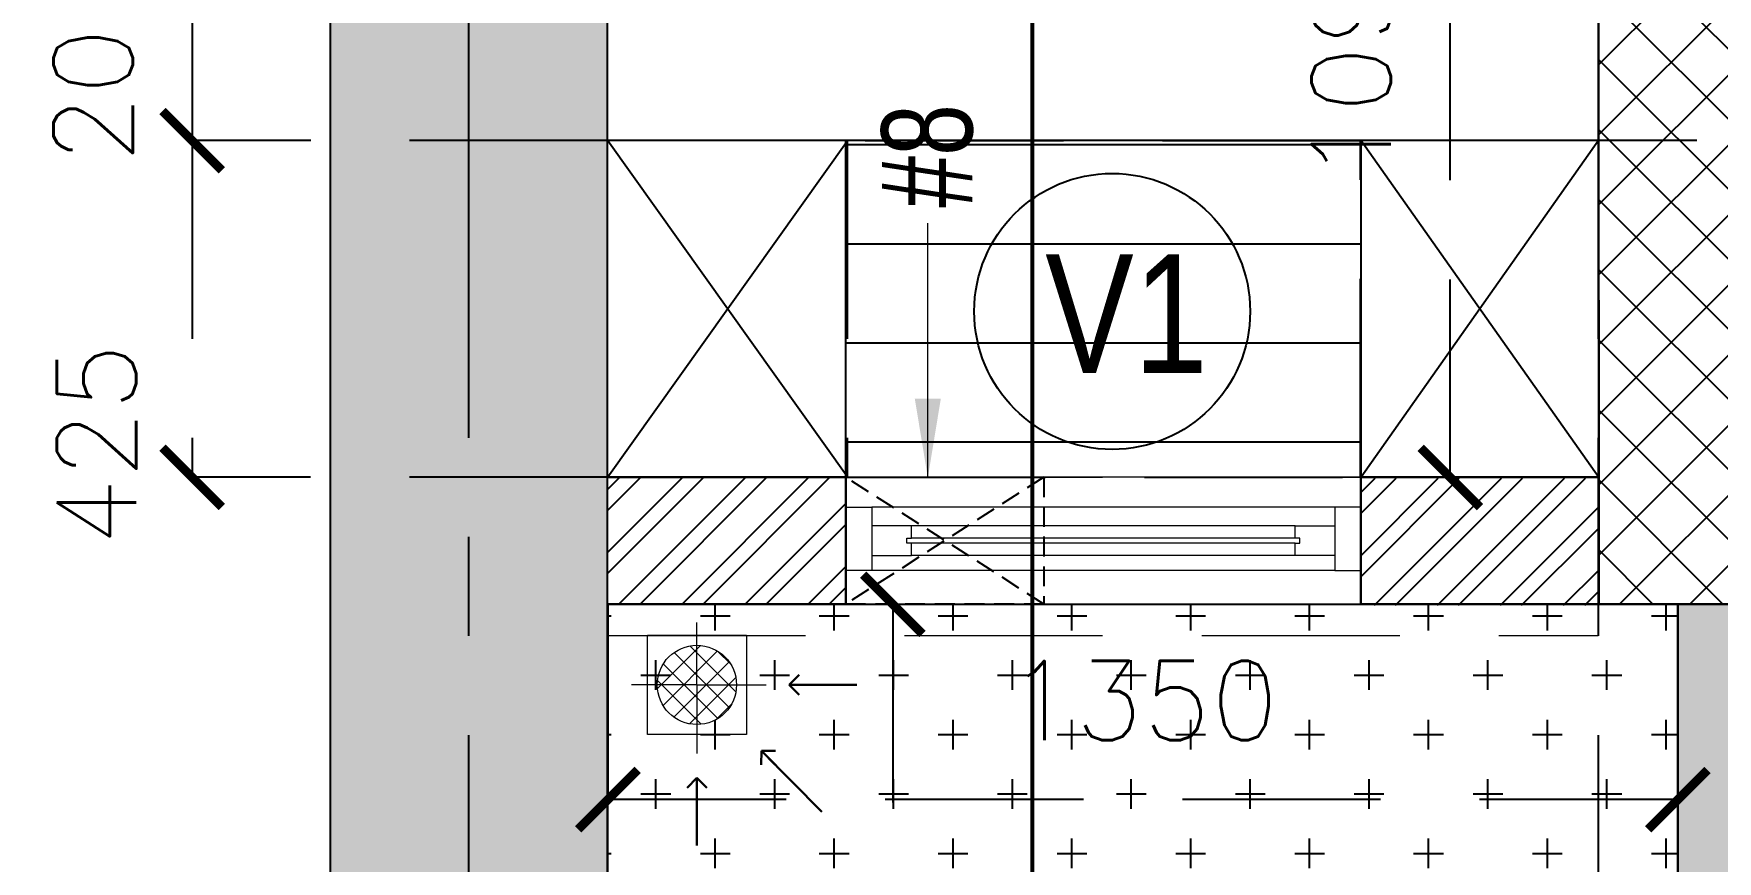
# Model space of a CAD drawing. Header units: millimetres. Extents: x 1167879 to 1231451, y -5731814 to -5645217.
# Drawn here: x 1184458 to 1186583, y -5711023 to -5709979 of the extents above; entities that cross this region are included whole.
import ezdxf
from ezdxf.enums import TextEntityAlignment as Align

# ---------------------------------------------------------------- set-up
doc = ezdxf.new("R2010")
doc.units = ezdxf.units.MM
doc.header["$LTSCALE"] = 1000
doc.header["$MEASUREMENT"] = 0
for name, pattern in [('3BHK-A$0$AUDIT_D_120904163729-0', [0]), ('3BHK-A$0$HIDDEN', [0.375, 0.25, -0.125]), ('AUDIT_D_120904163729-0', [0]), ('T8(T9 IS SIMILAR) - DIMENSION & TEXTING$0$HIDDEN', [0.375, 0.25, -0.125]), ('T8(T9 IS SIMILAR)$0$$0$HIDDEN', [0.375, 0.25, -0.125]), ('T8(T9 IS SIMILAR)$0$HIDDEN', [0.375, 0.25, -0.125]), ('T8_PROFILE SECTIONS$0$HIDDEN', [0.375, 0.25, -0.125]), ('T8_PROFILE SECTIONS$0$PHANTOM2', [1.25, 0.625, -0.125, 0.125, -0.125, 0.125, -0.125]), ('T8_REFUGE COLUMNS$0$CENTER2', [1.125, 0.75, -0.125, 0.125, -0.125])]:
    doc.linetypes.add(name, pattern=pattern)
doc.layers.get('0').update_dxf_attribs({"linetype": 'AUDIT_D_120904163729-0'})
for name, color, linetype in [('3BHK-A$0$A-HATCH -160', 251, '3BHK-A$0$AUDIT_D_120904163729-0'), ('3BHK-A$0$A-TOI SUNK 50MM', 8, 'Continuous'), ('3BHK-A$0$CUT-OUT', 49, 'Continuous'), ('3BHK-A$0$ELE 1', 1, 'Continuous'), ('T8(T9 IS SIMILAR) - DIMENSION & TEXTING$0$A-DIMENSIONS', 2, 'T8(T9 IS SIMILAR) - DIMENSION & TEXTING$0$HIDDEN'), ('T8(T9 IS SIMILAR) - DIMENSION & TEXTING$0$a-window-no', 125, 'Continuous'), ('T8(T9 IS SIMILAR)$0$$6$a-beam 2', 50, 'Continuous'), ('T8(T9 IS SIMILAR)$0$S-BEAM', 20, 'T8(T9 IS SIMILAR)$0$$0$HIDDEN'), ('T8_PROFILE SECTIONS$0$A-PROFILE SECTIONS', 81, 'T8_PROFILE SECTIONS$0$PHANTOM2'), ('T8_REFUGE COLUMNS$0$A-CENTERLINE', 193, 'T8_REFUGE COLUMNS$0$CENTER2'), ('T8_REFUGE COLUMNS$0$A-RCC COLS', 3, 'Continuous'), ('T8_TYPICAL COLUMNS$0$A-RCC COLS', 3, 'Continuous')]:
    doc.layers.add(name, color=color, linetype=linetype)
for name, color, linetype, lineweight in [('3BHK-A$0$a-TOI-fixtures', 251, 'Continuous', 0), ('3BHK-A$0$A-WALL- 160', 6, 'Continuous', 30), ('3BHK-A$0$Ventilator', 5, 'Continuous', 0), ('T8(T9 IS SIMILAR) - DIMENSION & TEXTING$0$R0-18-10-2014-T1-1st Podium Floor Plan$0$Text', 2, 'Continuous', 0), ('T8(T9 IS SIMILAR)$0$D&W', 8, 'Continuous', 25), ('T8(T9 IS SIMILAR)$0$SCPL BEAM', 191, 'T8(T9 IS SIMILAR)$0$$0$HIDDEN', 13)]:
    doc.layers.add(name, color=color, linetype=linetype, lineweight=lineweight)
doc.layers.add('T8_REFUGE COLUMNS$0$COL-HATCH', color=7, linetype='Continuous', lineweight=25, true_color=0xa3a3a3)
doc.styles.add('3BHK-A$0$Romans 1', font='romans.shx', dxfattribs={"height": 100})
doc.styles.add('T8(T9 IS SIMILAR) - DIMENSION & TEXTING$0$ARIAL ARROW', font='swisscl.ttf')
doc.styles.add('T8(T9 IS SIMILAR) - DIMENSION & TEXTING$0$LODHA STANDERD', font='sanss___.ttf')
doc.styles.add('T8(T9 IS SIMILAR) - DIMENSION & TEXTING$0$Romans 1', font='romans.shx', dxfattribs={"height": 100})
doc.styles.add('T8(T9 IS SIMILAR) - DIMENSION & TEXTING$0$Tahoma', font='tahoma.ttf')
doc.dimstyles.new('3BHK-A$0$ALPINE S', dxfattribs={"dimscale": 0, "dimtxt": 100, "dimasz": 75, "dimexe": 0, "dimexo": 0, "dimgap": 75, "dimtad": 1, "dimdec": 0, "dimzin": 0, "dimdsep": 46, "dimtxsty": '3BHK-A$0$Romans 1', "dimblk": '3BHK-A$0$_ArchTick', "dimcen": 0.09, "dimclrd": 256, "dimclre": 256, "dimclrt": 7, "dimadec": 0, "dimazin": 0, "dimtfac": 1, "dimtdec": 0, "dimtofl": 0, "dimtmove": 1, "dimatfit": 0, "dimldrblk": '3BHK-A$0$_Open90', "dimfxl": 1, "dimtolj": 1, "dimtzin": 0, "dimarcsym": 0})
doc.dimstyles.new('T8(T9 IS SIMILAR) - DIMENSION & TEXTING$0$ALPINE S', dxfattribs={"dimscale": 0, "dimtxt": 100, "dimasz": 75, "dimexe": 0, "dimexo": 0, "dimgap": 75, "dimtad": 1, "dimdec": 0, "dimzin": 0, "dimdsep": 46, "dimtxsty": 'T8(T9 IS SIMILAR) - DIMENSION & TEXTING$0$Romans 1', "dimblk": 'T8(T9 IS SIMILAR) - DIMENSION & TEXTING$0$_ArchTick', "dimcen": 0.09, "dimclrd": 256, "dimclre": 256, "dimclrt": 7, "dimadec": 0, "dimazin": 0, "dimtfac": 1, "dimtdec": 0, "dimtofl": 0, "dimtmove": 1, "dimatfit": 0, "dimldrblk": 'T8(T9 IS SIMILAR) - DIMENSION & TEXTING$0$_Open90', "dimfxl": 1, "dimtolj": 1, "dimtzin": 0, "dimarcsym": 0})
doc.dimstyles.new('T8(T9 IS SIMILAR) - DIMENSION & TEXTING$0$SAMATA STD', dxfattribs={"dimtxt": 100, "dimasz": 50, "dimexe": 50, "dimexo": 50, "dimgap": 10, "dimtad": 0, "dimdec": 0, "dimrnd": 5, "dimzin": 0, "dimdsep": 46, "dimtxsty": 'T8(T9 IS SIMILAR) - DIMENSION & TEXTING$0$Tahoma', "dimblk": 'T8(T9 IS SIMILAR) - DIMENSION & TEXTING$0$_Origin2', "dimcen": -50, "dimdle": 50, "dimclrd": 7, "dimclre": 7, "dimclrt": 7, "dimadec": 0, "dimazin": 0, "dimtfac": 1, "dimtdec": 0, "dimtmove": 1, "dimatfit": 3, "dimfxl": 150, "dimtfill": 1, "dimtolj": 1, "dimtzin": 0, "dimlwd": -1, "dimlwe": -1, "dimarcsym": 0})
pattern_1 = [(45, (-0.65, 1285.594), (-39.77475644, 39.77475644), []), (45, (25.864, 1285.594), (-39.77475644, 39.77475644), [])]

# ---------------------------------------------------------------- blocks, each defined once
blk = doc.blocks.new('T8(T9 IS SIMILAR) - DIMENSION & TEXTING$0$WINDOW TAG')
at = {"layer": 'T8(T9 IS SIMILAR) - DIMENSION & TEXTING$0$a-window-no'}
blk.add_circle((0, 0), 174.1, dxfattribs=at)
at = {"layer": 'T8(T9 IS SIMILAR) - DIMENSION & TEXTING$0$a-window-no', "style": 'T8(T9 IS SIMILAR) - DIMENSION & TEXTING$0$LODHA STANDERD'}
blk.add_attdef('WINDOW', text='', height=150, dxfattribs=at).set_placement((11.3, 2.8), align=Align.MIDDLE_CENTER)
blk = doc.blocks.new('T8(T9 IS SIMILAR) - DIMENSION & TEXTING$0$_ArchTick')
at = {"color": 0, "linetype": 'ByBlock', "const_width": 0.15}
blk.add_lwpolyline([(-0.5, -0.5), (0.5, 0.5)], dxfattribs=at)
blk = doc.blocks.new('*D362')
at = {"layer": 'T8(T9 IS SIMILAR) - DIMENSION & TEXTING$0$A-DIMENSIONS', "linetype": 'T8(T9 IS SIMILAR) - DIMENSION & TEXTING$0$HIDDEN', "lineweight": -2, "transparency": 16777216}
for p, q in [((1186352.7, -5709448.8), (1186245.7, -5709448.8)), ((1186337.7, -5710538.7), (1186245.7, -5710538.7))]:
    blk.add_line(p, q, dxfattribs=at)
at = {"layer": 'T8(T9 IS SIMILAR) - DIMENSION & TEXTING$0$A-DIMENSIONS', "lineweight": -2, "transparency": 16777216}
blk.add_line((1186245.7, -5710538.7), (1186245.7, -5709448.8), dxfattribs=at)
at = {"layer": 'T8(T9 IS SIMILAR) - DIMENSION & TEXTING$0$A-DIMENSIONS', "linetype": 'ByBlock', "lineweight": -2, "transparency": 16777216, "xscale": 75, "yscale": 75, "zscale": 75}
for p, rotation in [((1186245.7, -5709448.8), 90), ((1186245.7, -5710538.7), 270)]:
    blk.add_blockref('T8(T9 IS SIMILAR) - DIMENSION & TEXTING$0$_ArchTick', p, dxfattribs=dict(at, rotation=rotation))
at = {"layer": 'T8(T9 IS SIMILAR) - DIMENSION & TEXTING$0$A-DIMENSIONS', "color": 7, "linetype": 'ByBlock', "transparency": 16777216, "insert": (1186120.7, -5709993.7), "char_height": 100, "attachment_point": 5, "rotation": 90, "style": 'T8(T9 IS SIMILAR) - DIMENSION & TEXTING$0$Romans 1'}
blk.add_mtext('\\A1;1090', dxfattribs=at)
blk = doc.blocks.new('T8(T9 IS SIMILAR) - DIMENSION & TEXTING$0$_Open90')
at = {"color": 0, "linetype": 'ByBlock', "lineweight": -2}
for p, q in [((-0.5, 0.5), (0, 0)), ((0, 0), (-1, 0)), ((0, 0), (-0.5, -0.5))]:
    blk.add_line(p, q, dxfattribs=at)
blk = doc.blocks.new('*D305')
at = {"layer": 'T8(T9 IS SIMILAR) - DIMENSION & TEXTING$0$A-DIMENSIONS', "linetype": 'T8(T9 IS SIMILAR) - DIMENSION & TEXTING$0$HIDDEN', "lineweight": -2, "transparency": 16777216}
for p, q in [((1185182.7, -5710698.7), (1185182.7, -5710945.2)), ((1186532.7, -5710698.7), (1186532.7, -5710945.2))]:
    blk.add_line(p, q, dxfattribs=at)
at = {"layer": 'T8(T9 IS SIMILAR) - DIMENSION & TEXTING$0$A-DIMENSIONS', "lineweight": -2, "transparency": 16777216}
blk.add_line((1186532.7, -5710945.2), (1185182.7, -5710945.2), dxfattribs=at)
at = {"layer": 'T8(T9 IS SIMILAR) - DIMENSION & TEXTING$0$A-DIMENSIONS', "linetype": 'ByBlock', "lineweight": -2, "transparency": 16777216, "xscale": 75, "yscale": 75, "zscale": 75, "rotation": 180}
blk.add_blockref('T8(T9 IS SIMILAR) - DIMENSION & TEXTING$0$_ArchTick', (1185182.7, -5710945.2), dxfattribs=at)
at = {"layer": 'T8(T9 IS SIMILAR) - DIMENSION & TEXTING$0$A-DIMENSIONS', "linetype": 'ByBlock', "lineweight": -2, "transparency": 16777216, "xscale": 75, "yscale": 75, "zscale": 75}
blk.add_blockref('T8(T9 IS SIMILAR) - DIMENSION & TEXTING$0$_ArchTick', (1186532.7, -5710945.2), dxfattribs=at)
at = {"layer": 'T8(T9 IS SIMILAR) - DIMENSION & TEXTING$0$A-DIMENSIONS', "color": 7, "linetype": 'ByBlock', "transparency": 16777216, "insert": (1185857.7, -5710820.2), "char_height": 100, "attachment_point": 5, "style": 'T8(T9 IS SIMILAR) - DIMENSION & TEXTING$0$Romans 1'}
blk.add_mtext('\\A1;1350', dxfattribs=at)
blk = doc.blocks.new('*D306')
at = {"layer": 'T8(T9 IS SIMILAR) - DIMENSION & TEXTING$0$A-DIMENSIONS', "linetype": 'T8(T9 IS SIMILAR) - DIMENSION & TEXTING$0$HIDDEN', "lineweight": -2, "transparency": 16777216}
for p, q in [((1185489.2, -5710698.7), (1185542.3, -5710698.7)), ((1185489.2, -5713148.7), (1185542.3, -5713148.7))]:
    blk.add_line(p, q, dxfattribs=at)
at = {"layer": 'T8(T9 IS SIMILAR) - DIMENSION & TEXTING$0$A-DIMENSIONS', "lineweight": -2, "transparency": 16777216}
blk.add_line((1185542.3, -5710698.7), (1185542.3, -5713148.7), dxfattribs=at)
at = {"layer": 'T8(T9 IS SIMILAR) - DIMENSION & TEXTING$0$A-DIMENSIONS', "linetype": 'ByBlock', "lineweight": -2, "transparency": 16777216, "xscale": 75, "yscale": 75, "zscale": 75}
for p, rotation in [((1185542.3, -5710698.7), 90), ((1185542.3, -5713148.7), 270)]:
    blk.add_blockref('T8(T9 IS SIMILAR) - DIMENSION & TEXTING$0$_ArchTick', p, dxfattribs=dict(at, rotation=rotation))
at = {"layer": 'T8(T9 IS SIMILAR) - DIMENSION & TEXTING$0$A-DIMENSIONS', "color": 7, "linetype": 'ByBlock', "transparency": 16777216, "insert": (1185417.3, -5711923.7), "char_height": 100, "attachment_point": 5, "rotation": 90, "style": 'T8(T9 IS SIMILAR) - DIMENSION & TEXTING$0$Romans 1'}
blk.add_mtext('\\A1;2450', dxfattribs=at)
blk = doc.blocks.new('*D254')
at = {"layer": 'T8(T9 IS SIMILAR) - DIMENSION & TEXTING$0$A-DIMENSIONS', "linetype": 'T8(T9 IS SIMILAR) - DIMENSION & TEXTING$0$HIDDEN', "lineweight": -2, "transparency": 16777216}
for p, q in [((1185182.8, -5709913.7), (1184658.1, -5709913.7)), ((1185182.8, -5710113.7), (1184658.1, -5710113.7))]:
    blk.add_line(p, q, dxfattribs=at)
at = {"layer": 'T8(T9 IS SIMILAR) - DIMENSION & TEXTING$0$A-DIMENSIONS', "lineweight": -2, "transparency": 16777216}
blk.add_line((1184658.1, -5709913.7), (1184658.1, -5710113.7), dxfattribs=at)
at = {"layer": 'T8(T9 IS SIMILAR) - DIMENSION & TEXTING$0$A-DIMENSIONS', "color": 7, "linetype": 'ByBlock', "transparency": 16777216, "insert": (1184533.1, -5710013.7), "char_height": 100, "attachment_point": 5, "rotation": 90, "style": 'T8(T9 IS SIMILAR) - DIMENSION & TEXTING$0$Romans 1', "bg_fill": 3, "box_fill_scale": 1.25, "bg_fill_color": 256, "bg_fill_true_color": 13158600, "bg_fill_transparency": 0}
blk.add_mtext('\\A1;200', dxfattribs=at)
at = {"layer": 'T8(T9 IS SIMILAR) - DIMENSION & TEXTING$0$A-DIMENSIONS', "linetype": 'ByBlock', "lineweight": -2, "transparency": 16777216, "xscale": 75, "yscale": 75, "zscale": 75}
for p, rotation in [((1184658.1, -5709913.7), 90), ((1184658.1, -5710113.7), 270)]:
    blk.add_blockref('T8(T9 IS SIMILAR) - DIMENSION & TEXTING$0$_ArchTick', p, dxfattribs=dict(at, rotation=rotation))
blk = doc.blocks.new('*D255')
at = {"layer": 'T8(T9 IS SIMILAR) - DIMENSION & TEXTING$0$A-DIMENSIONS', "linetype": 'T8(T9 IS SIMILAR) - DIMENSION & TEXTING$0$HIDDEN', "lineweight": -2, "transparency": 16777216}
for p, q in [((1185182.5, -5710113.7), (1184658.1, -5710113.7)), ((1185182.5, -5710538.5), (1184658.1, -5710538.5))]:
    blk.add_line(p, q, dxfattribs=at)
at = {"layer": 'T8(T9 IS SIMILAR) - DIMENSION & TEXTING$0$A-DIMENSIONS', "lineweight": -2, "transparency": 16777216}
blk.add_line((1184658.1, -5710113.7), (1184658.1, -5710538.5), dxfattribs=at)
at = {"layer": 'T8(T9 IS SIMILAR) - DIMENSION & TEXTING$0$A-DIMENSIONS', "linetype": 'ByBlock', "lineweight": -2, "transparency": 16777216, "xscale": 75, "yscale": 75, "zscale": 75, "rotation": 90}
blk.add_blockref('T8(T9 IS SIMILAR) - DIMENSION & TEXTING$0$_ArchTick', (1184658.1, -5710113.7), dxfattribs=at)
at = {"layer": 'T8(T9 IS SIMILAR) - DIMENSION & TEXTING$0$A-DIMENSIONS', "color": 7, "linetype": 'ByBlock', "transparency": 16777216, "insert": (1184537.5, -5710497.4), "char_height": 100, "attachment_point": 5, "rotation": 90, "style": 'T8(T9 IS SIMILAR) - DIMENSION & TEXTING$0$Romans 1', "bg_fill": 3, "box_fill_scale": 1.25, "bg_fill_color": 256, "bg_fill_true_color": 13158600, "bg_fill_transparency": 0}
blk.add_mtext('\\A1;425', dxfattribs=at)
at = {"layer": 'T8(T9 IS SIMILAR) - DIMENSION & TEXTING$0$A-DIMENSIONS', "linetype": 'ByBlock', "lineweight": -2, "transparency": 16777216, "xscale": 75, "yscale": 75, "zscale": 75, "rotation": 270}
blk.add_blockref('T8(T9 IS SIMILAR) - DIMENSION & TEXTING$0$_ArchTick', (1184658.1, -5710538.5), dxfattribs=at)
blk = doc.blocks.new('T8(T9 IS SIMILAR) - DIMENSION & TEXTING$0$_Origin2')
at = {"color": 0, "linetype": 'ByBlock', "lineweight": -2}
blk.add_line((-0.5, 0), (-1, 0), dxfattribs=at)
for radius in [0.5, 0.25]:
    blk.add_circle((0, 0), radius, dxfattribs=at)
blk = doc.blocks.new('T8_REFUGE COLUMNS')
at = {"layer": 'T8_REFUGE COLUMNS$0$COL-HATCH', "linetype": 'ByBlock'}
h = blk.add_hatch(color=256, dxfattribs=at)
h.dxf.hatch_style = 1
h.paths.add_polyline_path([(1184832.1, -5718799.9), (1185182.1, -5718799.9), (1185182.1, -5709299.9), (1184832.1, -5709299.9)])
at = {"layer": 'T8_REFUGE COLUMNS$0$A-CENTERLINE'}
blk.add_line((1185007.1, -5719488.7), (1185007.1, -5698299.6), dxfattribs=at)
at = {"layer": 'T8_REFUGE COLUMNS$0$A-RCC COLS', "linetype": 'ByBlock'}
blk.add_lwpolyline([(1184832.1, -5718799.9), (1185182.1, -5718799.9), (1185182.1, -5709299.9), (1184832.1, -5709299.9)], close=True, dxfattribs=at)
blk = doc.blocks.new('T8_TYPICAL COLUMNS')
at = {"layer": 'T8_TYPICAL COLUMNS$0$A-RCC COLS', "linetype": 'ByBlock'}
blk.add_blockref('T8_REFUGE COLUMNS', (0, 0), dxfattribs=at)
blk = doc.blocks.new('3BHK-A$0$V1')
at = {"layer": '3BHK-A$0$Ventilator'}
for p, q in [((1139503.9, -5700057.1), (1140153.9, -5700057.1)), ((1139503.9, -5700217.1), (1140153.9, -5700217.1))]:
    blk.add_line(p, q, dxfattribs=at)
at = {"layer": '3BHK-A$0$Ventilator', "color": 8}
for p, q in [((1139536.9, -5700094.6), (1140120.9, -5700094.6)), ((1139586.9, -5700118.3), (1140070.9, -5700118.3)), ((1139586.9, -5700155.8), (1140070.9, -5700155.8)), ((1139536.9, -5700174.6), (1140120.9, -5700174.6))]:
    blk.add_line(p, q, dxfattribs=at)
at = {"layer": '3BHK-A$0$Ventilator', "color": 5}
for p, q in [((1139586.9, -5700134.1), (1140070.9, -5700134.1)), ((1139586.9, -5700140.1), (1140070.9, -5700140.1))]:
    blk.add_line(p, q, dxfattribs=at)
at = {"layer": '3BHK-A$0$Ventilator', "color": 4}
for points in [[(1139503.9, -5700094.6), (1139536.9, -5700094.6), (1139536.9, -5700174.6), (1139503.9, -5700174.6)], [(1140153.9, -5700094.6), (1140120.9, -5700094.6), (1140120.9, -5700174.6), (1140153.9, -5700174.6)], [(1139586.9, -5700134.1), (1139586.9, -5700118.3), (1139536.9, -5700118.3), (1139536.9, -5700155.8), (1139586.9, -5700155.8), (1139586.9, -5700140.1), (1139580.9, -5700140.1), (1139580.9, -5700134.1)], [(1140070.9, -5700134.1), (1140070.9, -5700118.3), (1140120.9, -5700118.3), (1140120.9, -5700155.8), (1140070.9, -5700155.8), (1140070.9, -5700140.1), (1140076.9, -5700140.1), (1140076.9, -5700134.1)]]:
    blk.add_lwpolyline(points, close=True, dxfattribs=at)
blk = doc.blocks.new('3BHK-A$0$_ArchTick')
at = {"color": 0, "linetype": 'ByBlock', "const_width": 0.15}
blk.add_lwpolyline([(-0.5, -0.5), (0.5, 0.5)], dxfattribs=at)
blk = doc.blocks.new('3BHK-A$0$_Open90')
at = {"color": 0, "linetype": 'ByBlock', "lineweight": -2}
for p, q in [((0, 0), (-1, 0)), ((-0.5, 0.5), (0, 0)), ((0, 0), (-0.5, -0.5))]:
    blk.add_line(p, q, dxfattribs=at)
blk = doc.blocks.new('T8_PROFILE SECTIONS$0$MH')
at = {"layer": 'T8_PROFILE SECTIONS$0$A-PROFILE SECTIONS', "linetype": 'T8_PROFILE SECTIONS$0$HIDDEN', "ltscale": 2, "const_width": 5}
blk.add_lwpolyline([(1140339.1, -5697424.8), (1140339.1, -5700565.7)], dxfattribs=at)
blk = doc.blocks.new('PROFILE SECTION LINE T9')
at = {"layer": 'T8_PROFILE SECTIONS$0$A-PROFILE SECTIONS', "linetype": 'ByBlock', "xscale": -1}
blk.add_blockref('T8_PROFILE SECTIONS$0$MH', (1140339.1, 5700565.7), dxfattribs=at)
blk = doc.blocks.new('T8(T9 IS SIMILAR) - DIMENSION & TEXTING')
at = {"layer": 'T8(T9 IS SIMILAR) - DIMENSION & TEXTING$0$a-window-no'}
ref = blk.add_blockref('T8(T9 IS SIMILAR) - DIMENSION & TEXTING$0$WINDOW TAG', (1185819, -5710329.2, 0.5), dxfattribs=dict(at, rotation=180))
ref.add_attrib('WINDOW', 'V1', dxfattribs={"height": 150, "style": 'T8(T9 IS SIMILAR) - DIMENSION & TEXTING$0$LODHA STANDERD', "width": 0.8}).set_placement((1185837, -5710332, 0.5), align=Align.MIDDLE_CENTER)
at = {"layer": 'T8(T9 IS SIMILAR) - DIMENSION & TEXTING$0$R0-18-10-2014-T1-1st Podium Floor Plan$0$Text', "linetype": 'ByBlock', "style": 'T8(T9 IS SIMILAR) - DIMENSION & TEXTING$0$ARIAL ARROW'}
blk.add_text('#8', height=114.75, rotation=90, dxfattribs=at).set_placement((1185642.6, -5710198.4, 0))
at = {"layer": 'T8(T9 IS SIMILAR) - DIMENSION & TEXTING$0$A-DIMENSIONS', "linetype": 'ByBlock'}
for base, p1, p2, angle, picture, middle in [((1186245.7, -5709448.8, 0.5), (1186337.7, -5710538.7, 0.5), (1186352.7, -5709448.8, 0.5), 90, '*D362', (1186120.7, -5709993.7, 0.5)), ((1185542.3, -5713148.7, 0.5), (1185489.2, -5710698.7, 0.5), (1185489.2, -5713148.7, 0.5), 90, '*D306', (1185417.3, -5711923.7, 0.5)), ((1185182.7, -5710945.2, 0.5), (1186532.7, -5710698.7, 0.5), (1185182.7, -5710698.7, 0.5), 180, '*D305', (1185857.7, -5710820.2, 0.5))]:
    dim = blk.add_linear_dim(base=base, p1=p1, p2=p2, angle=angle, dimstyle='T8(T9 IS SIMILAR) - DIMENSION & TEXTING$0$ALPINE S', override={"dimscale": 1, "dimfxl": 5, "dimarcsym": 1}, dxfattribs=at)
    dim.commit()
    dim.dimension.update_dxf_attribs({"geometry": picture, "text_midpoint": middle})
dim = blk.add_linear_dim(base=(1184658.1, -5710113.7), p1=(1185182.8, -5709913.7), p2=(1185182.8, -5710113.7, -0.5), angle=90, dimstyle='T8(T9 IS SIMILAR) - DIMENSION & TEXTING$0$ALPINE S', override={"dimscale": 1, "dimfxl": 5, "dimtfill": 1, "dimarcsym": 1}, dxfattribs=at)
dim.commit()
dim.dimension.update_dxf_attribs({"geometry": '*D254', "text_midpoint": (1184658.1, -5710013.7), "dimtype": 128})
at = {"layer": 'T8(T9 IS SIMILAR) - DIMENSION & TEXTING$0$R0-18-10-2014-T1-1st Podium Floor Plan$0$Text'}
blk.add_leader([(1185586.4, -5710539.1), (1185586.3, -5710326.2), (1185586.4, -5710217.7)], dimstyle='T8(T9 IS SIMILAR) - DIMENSION & TEXTING$0$SAMATA STD', override={"dimscale": 1, "dimasz": 100, "dimclrd": 2, "dimfxlon": 1, "dimarcsym": 1}, dxfattribs=at)
at = {"layer": 'T8(T9 IS SIMILAR) - DIMENSION & TEXTING$0$A-DIMENSIONS', "linetype": 'ByBlock'}
dim = blk.add_linear_dim(base=(1184658.1, -5710538.5), p1=(1185182.5, -5710113.7, -0.5), p2=(1185182.5, -5710538.5, -0.5), angle=90, dimstyle='T8(T9 IS SIMILAR) - DIMENSION & TEXTING$0$ALPINE S', override={"dimscale": 1, "dimfxl": 5, "dimtfill": 1, "dimarcsym": 1}, dxfattribs=at)
dim.commit()
dim.dimension.update_dxf_attribs({"geometry": '*D255', "text_midpoint": (1184662.5, -5710497.4), "dimtype": 128})
blk = doc.blocks.new('3BHK-A$0$A$C1DA736AB')
at = {"layer": '3BHK-A$0$a-TOI-fixtures', "linetype": 'ByBlock'}
for points in [[(117, 0.4, 0), (202.3, 0.4, 0)], [(81.7, -82.8, 0), (158.2, -159.9, 0)], [(0.4, -117, 0), (0.4, -202.3, 0)]]:
    blk.add_leader(points, dimstyle='3BHK-A$0$ALPINE S', override={"dimscale": 1, "dimasz": 25, "dimtad": 0, "dimfxl": 5, "dimtfill": 1, "dimarcsym": 1}, dxfattribs=at)
blk = doc.blocks.new('3BHK-A$0$Type-A-First Floor Plan-bottom-up$0$FLOOR TRAP-flat-6')
at = {"layer": '3BHK-A$0$a-TOI-fixtures'}
h = blk.add_hatch(dxfattribs=at)
h.set_pattern_fill('ACET-2D-_USER', color=256, scale=20, angle=45, style=0, double=1, pattern_type=0)
h.set_pattern_definition([(45, (-789896.981, 5385770.066), (-14.142135624, 14.142135624), []), (135, (-789896.981, 5385770.066), (-14.142135624, -14.142135624), [])])
edge = h.paths.add_edge_path()
edge.add_arc((150, 150), 50, 0, 360)
for q in [(150, 228.6), (67.6, 150), (237.4, 150), (150, 63.6)]:
    blk.add_line((150, 150), q, dxfattribs=at)
blk.add_lwpolyline([(87.5, 212.5), (212.5, 212.5), (212.5, 87.5), (87.5, 87.5)], close=True, dxfattribs=at)
blk.add_circle((150, 150), 50, dxfattribs=at)
at = {"layer": '3BHK-A$0$A-WALL- 160', "linetype": 'ByBlock'}
blk.add_blockref('3BHK-A$0$A$C1DA736AB', (149.6, 149.6, 0), dxfattribs=at)
blk = doc.blocks.new('3BHK-A')
at = {"layer": '3BHK-A$0$A-HATCH -160', "linetype": 'ByBlock'}
h = blk.add_hatch(dxfattribs=at)
h.set_pattern_fill('ZIGZAG', color=256, scale=250)
h.set_pattern_definition([(9e-15, (1e-08, 0), (31.25, 31.25), [31.25, -31.25]), (90, (31.25, 0), (-31.25, 31.25), [31.25, -31.25])])
h.paths.add_polyline_path([(1185182.8, -5714749.5), (1186532.7, -5714749.5), (1186532.7, -5714149.5), (1186632.7, -5714149.5), (1186632.7, -5714749.5), (1188712.7, -5714749.5), (1188712.7, -5714049.5), (1189032.5, -5714049.5), (1189032.5, -5714149.5), (1188812.7, -5714149.5), (1188812.7, -5715449.5), (1189032.5, -5715449.5), (1189032.5, -5715549.5), (1188712.7, -5715549.5), (1188712.7, -5714849.5), (1186632.7, -5714849.5), (1186632.7, -5715664.5), (1186532.7, -5715664.5), (1186532.7, -5714849.5), (1185182.8, -5714849.5)])
h.paths.add_polyline_path([(1185182.8, -5713249.5), (1185782.7, -5713249.5), (1185782.7, -5713149.5), (1185182.8, -5713149.5)])
h.paths.add_polyline_path([(1186532.7, -5710699.5), (1186632.7, -5710699.5), (1186632.7, -5713249.5), (1186532.7, -5713249.5)])
h.paths.add_polyline_path([(1186532.7, -5717399.5), (1186632.7, -5717399.5), (1186632.7, -5716414.5), (1186532.7, -5716414.5)])
h.paths.add_polyline_path([(1194902.2, -5715375), (1194082.3, -5715375), (1194082.3, -5715475), (1194902.2, -5715475)])
h.paths.add_polyline_path([(1195782.2, -5715375), (1196682.2, -5715375), (1196682.2, -5715475), (1195782.2, -5715475)])
h.paths.add_polyline_path([(1194132.5, -5714149.9), (1196532.4, -5714149.9), (1196532.4, -5714049.9), (1194132.5, -5714049.9)])
h.paths.add_polyline_path([(1197432.4, -5711800.2), (1197532.4, -5711800.2), (1197532.4, -5714149.9), (1197432.4, -5714149.9)])
h.paths.add_polyline_path([(1198282.4, -5714149.9), (1198958.7, -5714149.9), (1198958.7, -5714049.9), (1198282.4, -5714049.9)])
h.paths.add_polyline_path([(1196871.9, -5720208.6), (1196082.2, -5720209.7), (1196082.3, -5720109.7), (1196082.2, -5720109.7), (1196182.2, -5720109.7), (1196871.9, -5720108.6)])
h.paths.add_polyline_path([(1193397.2, -5709939.9), (1193882.3, -5709939.6), (1193882.3, -5710040.1), (1193397.3, -5710040.1)])
h.paths.add_polyline_path([(1186632.7, -5708554.7), (1187192.3, -5708554.8), (1187192.3, -5708654.7), (1186632.7, -5708654.7)])
h.paths.add_polyline_path([(1194182.3, -5715724), (1194082.3, -5715724), (1194082.3, -5715474), (1194182.3, -5715474)])
h = blk.add_hatch(dxfattribs=at)
h.set_pattern_fill('ANSI37', color=256, scale=500)
h.set_pattern_definition([(45, (-0.65, 1286.84), (-44.1941738, 44.1941738), []), (135, (-0.65, 1286.84), (-44.1941738, -44.1941738), [])])
h.paths.add_polyline_path([(1186432.8, -5709298.6), (1186632.7, -5709298.6), (1186632.7, -5710698.5), (1186432.9, -5710698.5)])
h = blk.add_hatch(dxfattribs=at)
h.set_pattern_fill('ANSI32', color=256, scale=150)
h.set_pattern_definition(pattern_1)
h.paths.add_polyline_path([(1185182.4, -5710698.5), (1185482.8, -5710698.4), (1185482.8, -5710538.5), (1185182.1, -5710538.5)])
h = blk.add_hatch(dxfattribs=at)
h.set_pattern_fill('ANSI32', color=256, scale=150)
h.set_pattern_definition(pattern_1)
h.paths.add_polyline_path([(1186132.8, -5710699.7), (1186432.9, -5710699.7), (1186432.9, -5710539.7), (1186132.8, -5710539.7)])
at = {"layer": '3BHK-A$0$A-TOI SUNK 50MM'}
h = blk.add_hatch(dxfattribs=at)
h.set_pattern_fill('CROSS', color=256, scale=300, style=0)
h.set_pattern_definition([(9e-15, (-0.65, 1286.84), (75, 75), [37.5, -112.5]), (90, (18.1, 1268.09), (-75, 75), [37.5, -112.5])])
h.paths.add_polyline_path([(1186532.7, -5713148.5), (1185182.4, -5713148.5), (1185182.4, -5710698.5), (1186532.7, -5710698.5)])
h.paths.add_polyline_path([(1185182.4, -5714848.6), (1186532.7, -5714848.6), (1186532.7, -5717398.5), (1185182.4, -5717398.5)])
at = {"layer": '3BHK-A$0$CUT-OUT'}
h = blk.add_hatch(dxfattribs=at)
h.set_pattern_fill('ANSI31', color=256, scale=1000, angle=135)
h.set_pattern_definition([(180, (23756.71, 9256.17), (-2e-14, -125), [])])
edge = h.paths.add_edge_path()
edge.add_line((1185483.8, -5710113.7), (1186131.5, -5710113.7))
edge.add_line((1186131.5, -5710113.7), (1186133.8, -5710538.5))
edge.add_line((1186133.8, -5710538.5), (1185483.1, -5710538.5))
edge.add_line((1185483.1, -5710538.5), (1185480.8, -5710113.7))
at = {"linetype": '3BHK-A$0$HIDDEN', "ltscale": 0.1}
for p, q in [((1185732.8, -5710698.4, 0), (1185482.8, -5710538.4, 0)), ((1185732.8, -5710538.4, 0), (1185482.8, -5710698.4, 0))]:
    blk.add_line(p, q, dxfattribs=at)
at = {"linetype": '3BHK-A$0$HIDDEN', "ltscale": 0.1, "elevation": 0}
blk.add_lwpolyline([(1185732.8, -5710698.4), (1185482.8, -5710698.4), (1185482.8, -5710538.4), (1185732.8, -5710538.4)], close=True, dxfattribs=at)
at = {"layer": '3BHK-A$0$A-TOI SUNK 50MM', "elevation": 0}
blk.add_lwpolyline([(1186532.7, -5713148.5), (1185182.4, -5713148.5), (1185182.4, -5710698.5), (1186532.7, -5710698.5)], close=True, dxfattribs=at)
at = {"layer": '3BHK-A$0$A-WALL- 160', "linetype": 'ByBlock'}
for p, q in [((1186432.9, -5710698.5, 0.1), (1186432.8, -5709298.6, -0.6)), ((1185482.8, -5710538.5, 0), (1185182.5, -5710538.5, -0.5)), ((1185482.8, -5710698.5, 0), (1185482.8, -5710538.5, 0)), ((1186132.8, -5710698.5, 0), (1186132.8, -5710538.5, 0)), ((1186432.9, -5710538.5, 0), (1186132.8, -5710538.5, 0)), ((1185482.8, -5710698.5, 0), (1185182.8, -5710698.5, 0)), ((1186632.7, -5710698.5, 0), (1186132.8, -5710698.5, 0)), ((1186532.7, -5713248.5, 0), (1186532.7, -5710698.5, 0))]:
    blk.add_line(p, q, dxfattribs=at)
at = {"layer": '3BHK-A$0$CUT-OUT'}
for p, q in [((1185182.5, -5710113.7, 0.2), (1185485.5, -5710538.5, 0.2)), ((1185485.5, -5710113.7, 0.6), (1185182.5, -5710538.5, -0.5)), ((1186432.8, -5710113.7, 0.1), (1186133.2, -5710538.5, 0)), ((1186133.2, -5710113.7, 0.2), (1186432.9, -5710538.5, 0))]:
    blk.add_line(p, q, dxfattribs=at)
at = {"layer": '3BHK-A$0$ELE 1', "linetype": 'ByBlock'}
for p, q in [((1186432.8, -5710113.7, 0.1), (1185182.5, -5710113.7, -0.5)), ((1185482.5, -5710113.7, 0), (1185482.5, -5710538.5, 0)), ((1186133.2, -5710538.5, 0), (1186133.2, -5710113.7, 0))]:
    blk.add_line(p, q, dxfattribs=at)
at = {"layer": '3BHK-A$0$a-TOI-fixtures', "extrusion": (0, 0, -1), "xscale": -0.9999999999999998, "zscale": -0.9999999999999998}
blk.add_blockref('3BHK-A$0$Type-A-First Floor Plan-bottom-up$0$FLOOR TRAP-flat-6', (-1185145, -5710950.4, 0.2), dxfattribs=at)
at = {"layer": '3BHK-A$0$A-WALL- 160', "linetype": 'ByBlock', "xscale": -1}
blk.add_blockref('3BHK-A$0$V1', (2325636.7, -10481.4, 0), dxfattribs=at)
blk = doc.blocks.new('T8(T9 IS SIMILAR)')
at = {"layer": 'T8(T9 IS SIMILAR)$0$D&W', "linetype": 'ByBlock'}
for name in ['T8_TYPICAL COLUMNS', '3BHK-A']:
    blk.add_blockref(name, (0, 0), dxfattribs=at)
at = {"layer": 'T8(T9 IS SIMILAR)$0$$6$a-beam 2', "linetype": 'ByBlock'}
blk.add_blockref('T8(T9 IS SIMILAR) - DIMENSION & TEXTING', (0, 0), dxfattribs=at)
at = {"layer": 'T8(T9 IS SIMILAR)$0$S-BEAM'}
for p, q in [((1189931.9, -5710113.7, -0.2), (1185182, -5710113.7, -0.2)), ((1186432.1, -5710113.7, -0.2), (1186432.8, -5714648.8, -0.2))]:
    blk.add_line(p, q, dxfattribs=at)
at = {"layer": 'T8(T9 IS SIMILAR)$0$S-BEAM', "elevation": -0.2}
blk.add_lwpolyline([(1186132.4, -5710113.8), (1185484.7, -5710113.8), (1185484.7, -5710538.2), (1186132.4, -5710538.2)], close=True, dxfattribs=at)
at = {"layer": 'T8(T9 IS SIMILAR)$0$SCPL BEAM', "linetype": 'T8(T9 IS SIMILAR)$0$HIDDEN'}
for p, q in [((1185182, -5710538.3, -0.2), (1186432.1, -5710538.1, -0.2)), ((1185182, -5710738.3, -0.2), (1186432.2, -5710738.1, -0.2))]:
    blk.add_line(p, q, dxfattribs=at)

msp = doc.modelspace()

# ---------------------------------------------------------------- block references
at = {"linetype": 'ByBlock'}
msp.add_blockref('T8(T9 IS SIMILAR) - DIMENSION & TEXTING', (0, 0), dxfattribs=at)

# ---------------------------------------------------------------- next in the draw order: block references
msp.add_blockref('T8(T9 IS SIMILAR)', (0, 0), dxfattribs=at)

# ---------------------------------------------------------------- next in the draw order: block references
at = {"layer": 'T8_PROFILE SECTIONS$0$A-PROFILE SECTIONS', "linetype": 'ByBlock'}
msp.add_blockref('PROFILE SECTION LINE T9', (1185718.2, -5711615.8, 0), dxfattribs=at)

doc.saveas('drawing.dxf')
